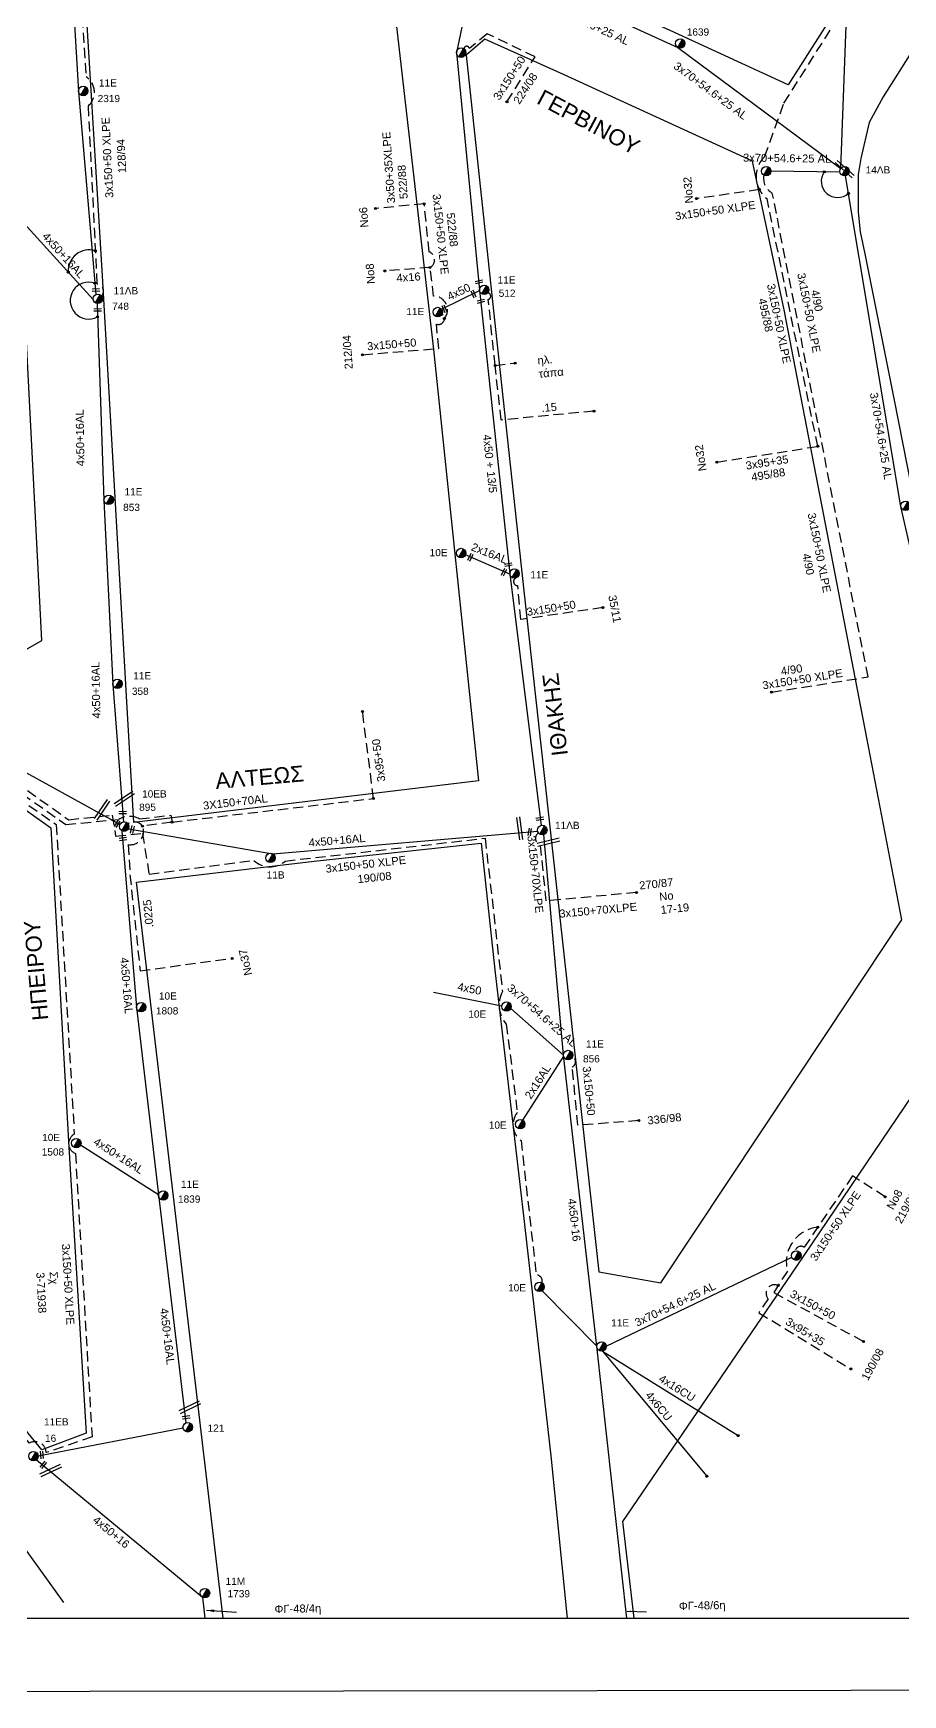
# Model space of a CAD drawing. Header units: millimetres. Extents: x -2590 to -1162, y 240 to 778.
# Drawn here: x -2279.7 to -2170.9, y 239.7 to 447.3 of the extents above; entities that cross this region are included whole.
import ezdxf
from ezdxf.enums import TextEntityAlignment as Align

# ---------------------------------------------------------------- set-up
doc = ezdxf.new("R2010")
doc.units = ezdxf.units.MM
doc.linetypes.add('DASHED', pattern=[19.05, 12.7, -6.35])
for name, color, linetype in [('2x16AL', 7, 'Continuous'), ('3x150+50', 7, 'Continuous'), ('3x150+50 XLPE', 7, 'SYN_LINE'), ('3X150+70AL', 7, 'Continuous'), ('3x150+70XLPE', 7, 'Continuous'), ('3x50+35XLPE', 7, 'Continuous'), ('3x95+35', 7, 'Continuous'), ('3x95+50', 7, 'Continuous'), ('4x16', 7, 'Continuous'), ('4x16CU', 7, 'Continuous'), ('4x50', 7, 'Continuous'), ('4x50 + 13_5', 7, 'SYN_LINE'), ('4x50+16', 7, 'Continuous'), ('4x50+16AL', 7, 'Continuous'), ('4x6CU', 7, 'Continuous'), ('TEXT ΚΑΛΩΔΙΩΝ', 7, 'Continuous'), ('Άγνωστα', 7, 'Continuous'), ('ΑΓΝΩΣΤΟ ΕΝΑΕΡΙΟ ΚΑΛΩΔΙΟ', 7, 'Continuous'), ('Γυμνά εναέρια ΧΤ και ΦΟΠ (3Φ)   4x50+16AL', 7, 'Continuous'), ('Επιγραφές - Σχήματα', 7, 'Continuous'), ('Μηχανική τομή', 7, 'Continuous'), ('ΠΙΝΑΚΙΔΑ', 7, 'Continuous'), ('Στύλος ΦΜ', 7, 'Continuous'), ('Στύλος ΦΜ @ 1', 7, 'Continuous'), ('Συνδέσεις', 7, 'Continuous'), ('Συνεστραμμένα ΧΤ   3x70+54.6+25 AL', 7, 'SYN_LINE'), ('Τομή', 7, 'Continuous'), ('ΥΠΟΒΑΘΡΟ ΔΕΗ', 7, 'Continuous'), ('Υπόγεια Καλώδια Δικτύου ΧΤ   .15', 7, 'DASHED'), ('Υπόγεια καλώδια Παροχών ΧΤ   .0225', 7, 'DASHED')]:
    doc.layers.add(name, color=color, linetype=linetype)
doc.styles.add('arial', font='ARIAL.TTF')
doc.styles.get("Standard").update_dxf_attribs({"font": 'ARIAL.TTF'})
doc.linetypes.add('SYN_LINE', pattern='A,0.5,-0.0001,["/\\/\\/\\/",Standard,S=0.1,R=0,X=0,Y=-0.05],-0.25', length=0.7501)
doc.dimstyles.new('ISO-25', dxfattribs={"dimtxt": 2.5, "dimasz": 2.5, "dimexe": 1.25, "dimexo": 0.625, "dimtad": 1, "dimtxsty": 'Standard', "dimcen": 2.5, "dimadec": 0, "dimazin": 0, "dimtfac": 1, "dimtmove": 0, "dimatfit": 3, "dimfxl": 1, "dimarcsym": 0})

# ---------------------------------------------------------------- blocks, each defined once
blk = doc.blocks.new('ΥΠΑΡΧΩΝ ΤΣΙΜΕΝΤΕΝΙΟΣ ΣΤΥΛΟΣ')
at = {"layer": 'Στύλος ΦΜ'}
blk.add_hatch(color=256, dxfattribs=at).paths.add_polyline_path([(-1.29, -2.28, 0.574793), (2.62, 0, 0.268822), (1.3, 2.27)])
blk.add_line((-1.29, -2.28), (1.3, 2.27), dxfattribs=at)
blk.add_circle((0, 0), 2.62, dxfattribs=at)
at = {"layer": 'Στύλος ΦΜ', "flags": 4}
for tag, p in [('ΑΡΙΘΜΟΣ', (-4.68, 8.05)), ('ΤΥΠΟΣ', (-4.91, 3.03))]:
    blk.add_attdef(tag, p, '', height=4, dxfattribs=at)
blk = doc.blocks.new('ΤΟΜΗ')
at = {"layer": 'Τομή', "ltscale": 40}
for p, q in [((-0.03, -1.92), (-11.4, -1.92)), ((-0.03, -3.42), (-11.4, -3.42))]:
    blk.add_line(p, q, dxfattribs=at)
blk = doc.blocks.new('_ΣΥΝΔΕΣΗ')
at = {"layer": 'Συνδέσεις', "linetype": 'SYN_LINE', "ltscale": 40}
blk.add_hatch(color=256, dxfattribs=at).paths.add_polyline_path([(0.5, -0.01, 1), (-0.5, -0.01, 1)])
at = {"layer": 'Συνδέσεις'}
blk.add_circle((0, -0.01), 0.5, dxfattribs=at)
blk = doc.blocks.new('ΜΗΧΑΝΙΚΗ ΤΟΜΗ')
at = {"layer": 'Μηχανική τομή', "ltscale": 40}
for p, q in [((0, 0.76), (-3.79, 0.76)), ((0, -0.34), (-3.79, -0.34))]:
    blk.add_line(p, q, dxfattribs=at)

msp = doc.modelspace()

# ---------------------------------------------------------------- linework, layer by layer
at = {"layer": '2x16AL', "color": 1, "linetype": 'Continuous', "lineweight": -3, "ltscale": 0.1}
msp.add_lwpolyline([(-2220.08, 379.73), (-2225.64, 382.18)], dxfattribs=at)
at = {"layer": '2x16AL', "color": 27, "linetype": 'SYN_LINE', "lineweight": -3, "ltscale": 10}
msp.add_lwpolyline([(-2213.36, 319.51), (-2218.49, 311.52)], dxfattribs=at)
at = {"layer": '3x150+50', "color": 1, "linetype": 'DASHED', "lineweight": -3, "ltscale": 0.1}
for points in [[(-2220.44, 438.79), (-2216.93, 444.39), (-2222.92, 447.29), (-2225.13, 445.42, 0.921839), (-2225.82, 445.38, -1.078283)], [(-2238.49, 407.17), (-2228.95, 407.96), (-2229.27, 411, 0.864027), (-2228.55, 412.27, -2.056428)], [(-2208.44, 375.57), (-2218.71, 374.08), (-2219.07, 378.33, -0.804206), (-2219.37, 379.25, -7.017297)]]:
    msp.add_lwpolyline(points, format="xyb", dxfattribs=at)
at = {"layer": '3x150+50', "color": 27, "linetype": 'DASHED', "lineweight": -3, "ltscale": 0.1}
msp.add_lwpolyline([(-2203.96, 311.46), (-2211.57, 310.88), (-2212.27, 318.15, 0.579384), (-2212.23, 319.47, -12.038303)], format="xyb", dxfattribs=at)
at = {"layer": '3x150+50', "color": 151, "linetype": 'DASHED', "lineweight": -3, "ltscale": 0.1}
msp.add_lwpolyline([(-2181.58, 298.14, 0.458332), (-2185.37, 292.67), (-2187.08, 289.98), (-2175.85, 283.86)], format="xyb", dxfattribs=at)
at = {"layer": '3x150+50 XLPE', "color": 30, "linetype": 'DASHED', "lineweight": -3, "ltscale": 0.1}
msp.add_lwpolyline([(-2253.2, 470.68), (-2255.08, 468.72), (-2257.77, 469.87), (-2261.22, 463.72), (-2265.41, 465.42), (-2274.21, 458.82), (-2273.06, 441.91, -0.491198), (-2272.81, 438.24), (-2271.7, 415.98, -0.671629), (-2271.14, 414.52, 6.046452)], format="xyb", dxfattribs=at)
at = {"layer": '3x150+50 XLPE', "color": 173, "linetype": 'DASHED', "lineweight": -3, "ltscale": 0.1}
msp.add_lwpolyline([(-2181.58, 395.73), (-2187.92, 426.67, -0.459453), (-2188.23, 431.92), (-2185.81, 438.62), (-2179.6, 448.4, -0.676385), (-2179.16, 449.59)], format="xyb", dxfattribs=at)
at = {"layer": '3x150+50 XLPE', "color": 206, "linetype": 'DASHED', "lineweight": -3, "ltscale": 0.1}
msp.add_lwpolyline([(-2188.88, 427.81), (-2196.75, 426.68)], dxfattribs=at)
at = {"layer": '3x150+50 XLPE', "color": 85, "linetype": 'DASHED', "lineweight": -3, "ltscale": 0.1}
msp.add_lwpolyline([(-2187.36, 365.01), (-2175.29, 366.91), (-2187.26, 427.38, -0.332032), (-2188.32, 429.6, 9.51364)], format="xyb", dxfattribs=at)
at = {"layer": '3x150+50 XLPE', "color": 1, "linetype": 'DASHED', "lineweight": -3, "ltscale": 0.1}
for points in [[(-2230.07, 418.07, 0.639289), (-2230.17, 420.04), (-2230.79, 426.02)], [(-2228.27, 411.69, 0.642388), (-2229.61, 414.49), (-2230.07, 418.07)]]:
    msp.add_lwpolyline(points, format="xyb", dxfattribs=at)
at = {"layer": '3x150+50 XLPE', "color": 151, "linetype": 'DASHED', "lineweight": -3, "ltscale": 0.1}
for points in [[(-2327.4, 377.49), (-2324.95, 382.56), (-2319.85, 380.1), (-2296.12, 367.26), (-2295.96, 363.68), (-2275.25, 349.07), (-2269.79, 349.62), (-2269.37, 346.99), (-2266.01, 347.36), (-2265.19, 342.26), (-2252.08, 343.98, 0.388201), (-2248.18, 343.9), (-2223.17, 346.75), (-2221, 327.62, 0.311598), (-2220.52, 323.51), (-2219.15, 312.49, 0.42194), (-2218.68, 308.98), (-2216.78, 292.15, -0.556819), (-2216.08, 291.19, 1.175374)], [(-2173.15, 301.95), (-2177.25, 304.55), (-2183.27, 295.63, 0.542133), (-2184.41, 295.16, -10.51393)]]:
    msp.add_lwpolyline(points, format="xyb", dxfattribs=at)
at = {"layer": '3x150+50 XLPE', "color": 6, "linetype": 'DASHED', "lineweight": -3, "ltscale": 0.1}
msp.add_lwpolyline([(-2326.86, 377.21), (-2324.7, 381.66), (-2320.17, 379.48), (-2296.8, 366.83), (-2296.65, 363.31), (-2275.6, 348.46), (-2268.99, 349.1, -0.278315), (-2266.41, 349.16), (-2262.47, 349.63), (-2262.32, 348.77)], format="xyb", dxfattribs=at)
at = {"layer": '3x150+50 XLPE', "color": 2, "linetype": 'DASHED', "lineweight": -3, "ltscale": 0.1}
msp.add_lwpolyline([(-2326.31, 376.93), (-2324.46, 380.77), (-2320.49, 378.85), (-2297.48, 366.41), (-2297.33, 362.93), (-2276.8, 348.45), (-2274.54, 309.77, 0.637715), (-2274.4, 307.36), (-2272.32, 271.93), (-2278.07, 269.98, 0.591777), (-2280.16, 271.14), (-2287.49, 280.19), (-2302.85, 295.18, 0.788003), (-2303.32, 296)], format="xyb", dxfattribs=at)
at = {"layer": '3X150+70AL', "color": 6, "linetype": 'DASHED', "lineweight": -3, "ltscale": 0.1}
msp.add_lwpolyline([(-2262.32, 348.77), (-2237.12, 351.72)], dxfattribs=at)
msp.add_lwpolyline([(-2262.32, 348.77), (-2266.02, 348.26, 0.388359), (-2267.85, 348.59, -11.964165)], format="xyb", dxfattribs=at)
at = {"layer": '3x150+70XLPE', "color": 27, "linetype": 'DASHED', "lineweight": -3, "ltscale": 0.1}
msp.add_lwpolyline([(-2204.24, 339.97), (-2215.52, 338.91), (-2216.27, 345.95, -0.660901), (-2216.5, 347.43, 1.55678)], format="xyb", dxfattribs=at)
at = {"layer": '3x50+35XLPE', "color": 1, "linetype": 'DASHED', "lineweight": -3, "ltscale": 0.1}
msp.add_lwpolyline([(-2230.79, 426.02), (-2236.89, 425.45)], dxfattribs=at)
at = {"layer": '3x95+35', "color": 173, "linetype": 'DASHED', "lineweight": -3, "ltscale": 0.1}
msp.add_lwpolyline([(-2194.2, 393.74), (-2181.58, 395.73)], dxfattribs=at)
at = {"layer": '3x95+35', "color": 151, "linetype": 'DASHED', "lineweight": -3, "ltscale": 0.1}
msp.add_lwpolyline([(-2186.52, 290.85, 0.816983), (-2187.79, 289.2), (-2188.95, 287.46), (-2177.45, 280.43)], format="xyb", dxfattribs=at)
at = {"layer": '3x95+50', "color": 6, "linetype": 'DASHED', "lineweight": -3, "ltscale": 0.1}
msp.add_lwpolyline([(-2237.12, 351.72), (-2238.5, 362.57)], dxfattribs=at)
at = {"layer": '4x16', "color": 1, "linetype": 'DASHED', "lineweight": -3, "ltscale": 0.1}
msp.add_lwpolyline([(-2230.07, 418.07), (-2235.71, 417.64)], dxfattribs=at)
at = {"layer": '4x16CU', "color": 27, "linetype": 'SYN_LINE', "lineweight": -3, "ltscale": 10}
msp.add_lwpolyline([(-2208.48, 282.67), (-2191.52, 272.1)], dxfattribs=at)
at = {"layer": '4x50', "color": 1, "linetype": 'Continuous', "lineweight": -3, "ltscale": 0.1}
msp.add_lwpolyline([(-2228.62, 412.87), (-2223.86, 415.18)], dxfattribs=at)
at = {"layer": '4x50', "color": 27, "linetype": 'SYN_LINE', "lineweight": -3, "ltscale": 10}
msp.add_lwpolyline([(-2221.08, 325.78), (-2229.61, 327.47)], dxfattribs=at)
at = {"layer": '4x50 + 13_5', "color": 1, "linetype": 'Continuous', "lineweight": -3, "ltscale": 0.1}
msp.add_lwpolyline([(-2224.32, 456.47), (-2226.77, 444.93), (-2223.87, 415.25), (-2220.08, 379.78), (-2216.15, 348.35)], dxfattribs=at)
at = {"layer": '4x50+16', "color": 27, "linetype": 'Continuous', "lineweight": -3, "ltscale": 0.1}
msp.add_lwpolyline([(-2205.44, 249.27), (-2209.2, 283.27), (-2213.38, 319.66), (-2215.85, 347.22)], dxfattribs=at)
at = {"layer": '4x50+16', "color": 151, "linetype": 'Continuous', "lineweight": -3, "ltscale": 0.1}
msp.add_lwpolyline([(-2279.28, 269.08), (-2258.49, 251.9), (-2258.22, 249.27)], dxfattribs=at)
at = {"layer": '4x50+16AL', "color": 27, "linetype": 'Continuous', "lineweight": -3, "ltscale": 0.1}
for points in [[(-2275.13, 458.98), (-2274.02, 440.08), (-2271.84, 414.7)], [(-2271.7, 413.58), (-2270.83, 389), (-2269.73, 365.96), (-2268.4, 348.78)]]:
    msp.add_lwpolyline(points, dxfattribs=at)
at = {"layer": '4x50+16AL', "color": 30, "linetype": 'Continuous', "lineweight": -3, "ltscale": 0.1}
msp.add_lwpolyline([(-2339.3, 444.43), (-2305.43, 436.74), (-2280.44, 423.16), (-2272.19, 414.07)], dxfattribs=at)
at = {"layer": '4x50+16AL', "color": 6, "linetype": 'Continuous', "lineweight": -3, "ltscale": 0.1}
msp.add_lwpolyline([(-2267.77, 347.93), (-2249.72, 344.8), (-2216.59, 347.64)], dxfattribs=at)
at = {"layer": '4x50+16AL', "color": 133, "linetype": 'Continuous', "lineweight": -3, "ltscale": 0.1}
msp.add_lwpolyline([(-2279.06, 269.58), (-2260.94, 273.06)], dxfattribs=at)
at = {"layer": '4x6CU', "color": 27, "linetype": 'SYN_LINE', "lineweight": -3, "ltscale": 10}
msp.add_lwpolyline([(-2208.48, 282.67), (-2195.45, 267.02)], dxfattribs=at)
at = {"layer": 'ΑΓΝΩΣΤΟ ΕΝΑΕΡΙΟ ΚΑΛΩΔΙΟ', "color": 62, "linetype": 'Continuous', "lineweight": -3, "ltscale": 0.1}
msp.add_lwpolyline([(-2407.83, 406.22), (-2377.34, 400.35), (-2345.31, 388.97), (-2316.7, 375.28), (-2298.76, 364.96), (-2268.81, 348.47)], dxfattribs=at)
at = {"layer": 'Γυμνά εναέρια ΧΤ και ΦΟΠ (3Φ)   4x50+16AL', "color": 6, "linetype": 'Continuous', "lineweight": -3, "ltscale": 0.1}
for points in [[(-2268.58, 347.69), (-2266.77, 325.59), (-2264.01, 302.18), (-2260.6, 273.68)], [(-2264.01, 302.18), (-2273.76, 308.41)]]:
    msp.add_lwpolyline(points, dxfattribs=at)
at = {"layer": 'ΠΙΝΑΚΙΔΑ', "linetype": 'Continuous', "lineweight": -3, "ltscale": 0.1}
msp.add_lwpolyline([(-1161.6, 241.57), (-2590.11, 239.72), (-2590.12, 761.97), (-1161.61, 763.82)], close=True, dxfattribs=at)
at = {"layer": 'ΠΙΝΑΚΙΔΑ', "linetype": 'Continuous', "lineweight": -3}
msp.add_lwpolyline([(-2586.4, 249.27), (-1235.78, 249.27), (-1235.78, 758.19), (-2586.4, 758.19)], close=True, dxfattribs=at)
at = {"layer": 'Συνεστραμμένα ΧΤ   3x70+54.6+25 AL', "color": 173, "linetype": 'SYN_LINE', "lineweight": -3, "ltscale": 10}
msp.add_lwpolyline([(-2218.73, 454.57), (-2199.07, 445.56), (-2178.7, 430.46), (-2178, 449.41), (-2164.58, 470.22), (-2152.4, 489.48), (-2140.45, 508.69)], dxfattribs=at)
at = {"layer": 'Συνεστραμμένα ΧΤ   3x70+54.6+25 AL', "color": 85, "linetype": 'SYN_LINE', "lineweight": -3, "ltscale": 10}
for points in [[(-2178.81, 430), (-2187.44, 430.12)], [(-2164.7, 359.83), (-2171.18, 388.22), (-2178.1, 429.53)]]:
    msp.add_lwpolyline(points, dxfattribs=at)
at = {"layer": 'Συνεστραμμένα ΧΤ   3x70+54.6+25 AL', "color": 27, "linetype": 'SYN_LINE', "lineweight": -3, "ltscale": 10}
msp.add_lwpolyline([(-2213.38, 319.66), (-2219.96, 325.46)], dxfattribs=at)
msp.add_lwpolyline([(-2213.38, 319.66), (-2219.96, 325.46)], dxfattribs=at)
at = {"layer": 'Συνεστραμμένα ΧΤ   3x70+54.6+25 AL', "color": 151, "linetype": 'SYN_LINE', "lineweight": -3, "ltscale": 10}
for points in [[(-2208.02, 283.29), (-2184.82, 294.4)], [(-2216.04, 290.2), (-2209.2, 283.27)]]:
    msp.add_lwpolyline(points, dxfattribs=at)
at = {"layer": 'ΥΠΟΒΑΘΡΟ ΔΕΗ', "lineweight": -3}
for points in [[(-2222.99, 458.02), (-2209.7, 480.03), (-2191.87, 508.2), (-2177.57, 531.54), (-2165.16, 550.69), (-2134.4, 576.36), (-2116.68, 591.08), (-2099.75, 605.15), (-2077.57, 586.93), (-2102.91, 557.68), (-2117.97, 541.53), (-2142.64, 514.82), (-2141.87, 508.44), (-2152.38, 492.25), (-2162.36, 476.74), (-2178.63, 451.37), (-2185.26, 440.88), (-2200.03, 447.68), (-2222.99, 458.02)], [(-2036.38, 546.14), (-2040.43, 554.72), (-2070.57, 579.88), (-2091.75, 556.66), (-2130.74, 513.03), (-2130.74, 507.42), (-2146.8, 481.47), (-2173.42, 439.41), (-2175.17, 436.21), (-2176.21, 431.7), (-2176.51, 429.68), (-2176.51, 426.75), (-2176.51, 424.97), (-2176.28, 422.53), (-2175.68, 419.77), (-2172.03, 401.48), (-2163.94, 360.46)], [(-2223.98, 353.94), (-2267.11, 348.72), (-2267.95, 363.79), (-2271.01, 417.03), (-2273.57, 458.65), (-2265.75, 464.47), (-2234.57, 451.12), (-2229.64, 407.82), (-2223.98, 353.94)], [(-2208.97, 292.56), (-2201.19, 291.2), (-2180.42, 322.46), (-2171.06, 336.57), (-2175.46, 359.29), (-2185.8, 412.79), (-2189.72, 431.37), (-2213.37, 442.19), (-2223.21, 446.6), (-2225.56, 444.62)], [(-2225.56, 444.62), (-2221.87, 410.31), (-2218.35, 377.66), (-2208.97, 292.56)], [(-2281.51, 422.27), (-2331.79, 439.09), (-2344.07, 398.48), (-2328.81, 390.57), (-2319.91, 386.28), (-2302.93, 376.38), (-2286.26, 367.13), (-2278.58, 371.48), (-2280.6, 410.42), (-2281.51, 422.27)], [(-2302.61, 365.92), (-2277.48, 348.05), (-2275.21, 308.13), (-2273.05, 272.4), (-2278.6, 270.32), (-2284.74, 277.73)], [(-2255.91, 249.27), (-2260.73, 289.94), (-2266.78, 341.26), (-2244.53, 343.88), (-2223.67, 346.13), (-2221.93, 329.95), (-2218.4, 299.93), (-2214.97, 269.57), (-2212.9, 249.27)], [(-2204.53, 249.27), (-2205.96, 261.38), (-2184.22, 293.21), (-2162.91, 324.74), (-2139.43, 309.4), (-2121.43, 297.52), (-2127.6, 285.55), (-2145.01, 251.9)], [(-2336.35, 250.92), (-2337.33, 252.15), (-2306.85, 287.14), (-2292.94, 272.67), (-2281.65, 259.23), (-2275.91, 251.23)]]:
    msp.add_lwpolyline(points, dxfattribs=at)
at = {"layer": 'ΥΠΟΒΑΘΡΟ ΔΕΗ', "lineweight": -3, "ltscale": 0.1}
for centre, radius, start, end in [((-2179.1, 428.85), 2.04, 144.4752, 312.1255), ((-2272.66, 417.64), 2.64, 73.5891, 183.4132), ((-2272.74, 413.93), 2.31, 70.3148, 298.3969)]:
    msp.add_arc(centre, radius, start, end, dxfattribs=at)
at = {"layer": 'Υπόγεια Καλώδια Δικτύου ΧΤ   .15', "color": 1, "linetype": 'DASHED', "lineweight": -3, "ltscale": 0.1}
msp.add_lwpolyline([(-2209.57, 400.13), (-2221.16, 399.01), (-2221.93, 405.84), (-2222.78, 414.1, 0.880568), (-2222.84, 414.88, 34.376286)], format="xyb", dxfattribs=at)
msp.add_lwpolyline([(-2221.93, 405.84), (-2219.41, 406.13)], dxfattribs=at)
at = {"layer": 'Υπόγεια καλώδια Παροχών ΧΤ   .0225', "color": 6, "linetype": 'DASHED', "lineweight": -3, "ltscale": 0.1}
msp.add_lwpolyline([(-2266.02, 348.26, -0.594197), (-2267.79, 345.96), (-2267.58, 342.19), (-2266.31, 330.2), (-2254.8, 331.73)], format="xyb", dxfattribs=at)

# ---------------------------------------------------------------- block references
at = {"layer": 'Μηχανική τομή', "lineweight": -3}
for p, xscale, yscale, zscale, rotation in [((-2272.32, 415.31), 0.2499999999999677, 0.2499999999999677, 0.2499999999999677, 182.6197810988411), ((-2224.79, 415.25), 0.2499999999999677, 0.2499999999999677, 0.2499999999999677, 112.5875733167634), ((-2224.41, 416.24), 0.2499999999999677, 0.2499999999999677, 0.2499999999999677, 193.6675119313722), ((-2228.4, 413.38), 0.2499999999999677, 0.2499999999999677, 0.2499999999999677, 112.5875733167634), ((-2224.16, 413.81), 0.2499999999999677, 0.2499999999999677, 0.2499999999999677, 193.6675119313722), ((-2272.09, 412.83), 0.2499999999999676, 0.2499999999999676, 0.2499999999999676, 181.4453023156529), ((-2224.8, 382.23), 0.2499999999999677, 0.2499999999999677, 0.2499999999999677, 63.98315089312509), ((-2220.58, 380.37), 0.2499999999999677, 0.2499999999999677, 0.2499999999999677, 63.98315089312509), ((-2219.8, 380.94), 0.2499999999999677, 0.2499999999999677, 0.2499999999999677, 9.044254708138897), ((-2269.46, 348.19), 0.2499999999999676, 0.2499999999999676, 0.2499999999999676, 237.9097543728957), ((-2268.96, 350.02), 0.2499999999999676, 0.2499999999999676, 0.2499999999999676, 181.4453023156529), ((-2215.85, 349.19), 0.2499999999999678, 0.2499999999999678, 0.2499999999999678, 9.044254708138896), ((-2268.93, 346.66), 0.2499999999999677, 0.2499999999999677, 0.2499999999999677, 187.9297337817552), ((-2267.42, 347.38), 0.2499999999999677, 0.2499999999999677, 0.2499999999999677, 257.3615102463525), ((-2217.48, 347.98), 0.2499999999999677, 0.2499999999999677, 0.2499999999999677, 80.3176046981362), ((-2261.02, 274.4), 0.2499999999999677, 0.2499999999999677, 0.2499999999999677, 187.9297337817552), ((-2278.61, 270.16), 0.2499999999999677, 0.2499999999999677, 0.2499999999999677, 94.93477285481352), ((-2278.08, 268.78), 0.2499999999999677, 0.2499999999999677, 0.2499999999999677, 50.04853669072928)]:
    msp.add_blockref('ΜΗΧΑΝΙΚΗ ΤΟΜΗ', p, dxfattribs=dict(at, xscale=xscale, yscale=yscale, zscale=zscale, rotation=rotation))
at = {"layer": 'Στύλος ΦΜ @ 1', "lineweight": -3, "ltscale": 40}
ref = msp.add_blockref('ΥΠΑΡΧΩΝ ΤΣΙΜΕΝΤΕΝΙΟΣ ΣΤΥΛΟΣ', (-2198.78, 446.07), dxfattribs=dict(at, xscale=0.2249999999999943, yscale=0.2249999999999943, zscale=0.2249999999999943))
ref.add_attrib('ΤΥΠΟΣ', '10M', dxfattribs={"layer": 'Στύλος ΦΜ', "height": 0.9, "flags": 4}).set_placement((-2197.82, 448.07), align=Align.BOTTOM_LEFT)
ref.add_attrib('ΑΡΙΘΜΟΣ', '1639', (-2197.96, 447.05), dxfattribs={"layer": 'Στύλος ΦΜ', "height": 0.9, "flags": 4})
at = {"layer": 'Στύλος ΦΜ @ 1', "lineweight": -3, "ltscale": 40, "xscale": 0.2249999999999943, "yscale": 0.2249999999999943, "zscale": 0.2249999999999943}
for p in [(-2226.18, 444.92), (-2188.03, 430.11), (-2184.26, 294.59)]:
    msp.add_blockref('ΥΠΑΡΧΩΝ ΤΣΙΜΕΝΤΕΝΙΟΣ ΣΤΥΛΟΣ', p, dxfattribs=at)
at = {"layer": 'Στύλος ΦΜ @ 1', "lineweight": -3, "ltscale": 40}
ref = msp.add_blockref('ΥΠΑΡΧΩΝ ΤΣΙΜΕΝΤΕΝΙΟΣ ΣΤΥΛΟΣ', (-2273.43, 440.13), dxfattribs=dict(at, xscale=0.2249999999999943, yscale=0.2249999999999943, zscale=0.2249999999999943))
ref.add_attrib('ΤΥΠΟΣ', '11E', dxfattribs={"layer": 'Στύλος ΦΜ', "height": 0.9, "flags": 4}).set_placement((-2271.46, 440.42), align=Align.BOTTOM_LEFT)
ref.add_attrib('ΑΡΙΘΜΟΣ', '2319', (-2271.62, 438.74), dxfattribs={"layer": 'Στύλος ΦΜ', "height": 0.9, "flags": 4})
ref = msp.add_blockref('ΥΠΑΡΧΩΝ ΤΣΙΜΕΝΤΕΝΙΟΣ ΣΤΥΛΟΣ', (-2178.23, 430.11), dxfattribs=dict(at, xscale=0.2249999999999943, yscale=0.2249999999999943, zscale=0.2249999999999943))
ref.add_attrib('ΤΥΠΟΣ', '14ΛB', dxfattribs={"layer": 'Στύλος ΦΜ', "height": 0.9, "flags": 4}).set_placement((-2175.59, 429.55), align=Align.BOTTOM_LEFT)
ref = msp.add_blockref('ΥΠΑΡΧΩΝ ΤΣΙΜΕΝΤΕΝΙΟΣ ΣΤΥΛΟΣ', (-2271.61, 414.16), dxfattribs=dict(at, xscale=0.2249999999999943, yscale=0.2249999999999943, zscale=0.2249999999999943))
ref.add_attrib('ΤΥΠΟΣ', '11ΛB', dxfattribs={"layer": 'Στύλος ΦΜ', "height": 0.9, "flags": 4}).set_placement((-2269.63, 414.45), align=Align.BOTTOM_LEFT)
ref.add_attrib('ΑΡΙΘΜΟΣ', '748', (-2269.8, 412.78), dxfattribs={"layer": 'Στύλος ΦΜ', "height": 0.9, "flags": 4})
ref = msp.add_blockref('ΥΠΑΡΧΩΝ ΤΣΙΜΕΝΤΕΝΙΟΣ ΣΤΥΛΟΣ', (-2223.28, 415.28), dxfattribs=dict(at, xscale=0.2249999999999943, yscale=0.2249999999999943, zscale=0.2249999999999943))
ref.add_attrib('ΤΥΠΟΣ', '11E', dxfattribs={"layer": 'Στύλος ΦΜ', "height": 0.9, "flags": 4}).set_placement((-2221.6, 415.8), align=Align.BOTTOM_LEFT)
ref.add_attrib('ΑΡΙΘΜΟΣ', '512', (-2221.47, 414.41), dxfattribs={"layer": 'Στύλος ΦΜ', "height": 0.9, "flags": 4})
ref = msp.add_blockref('ΥΠΑΡΧΩΝ ΤΣΙΜΕΝΤΕΝΙΟΣ ΣΤΥΛΟΣ', (-2229.09, 412.51), dxfattribs=dict(at, xscale=0.2249999999999943, yscale=0.2249999999999943, zscale=0.2249999999999943))
ref.add_attrib('ΤΥΠΟΣ', '11E', dxfattribs={"layer": 'Στύλος ΦΜ', "height": 0.9, "flags": 4}).set_placement((-2233.02, 411.85), align=Align.BOTTOM_LEFT)
ref = msp.add_blockref('ΥΠΑΡΧΩΝ ΤΣΙΜΕΝΤΕΝΙΟΣ ΣΤΥΛΟΣ', (-2270.24, 389.04), dxfattribs=dict(at, xscale=0.2249999999999943, yscale=0.2249999999999943, zscale=0.2249999999999943))
ref.add_attrib('ΤΥΠΟΣ', '11E', dxfattribs={"layer": 'Στύλος ΦΜ', "height": 0.9, "flags": 4}).set_placement((-2268.26, 389.33), align=Align.BOTTOM_LEFT)
ref.add_attrib('ΑΡΙΘΜΟΣ', '853', (-2268.43, 387.65), dxfattribs={"layer": 'Στύλος ΦΜ', "height": 0.9, "flags": 4})
ref = msp.add_blockref('ΥΠΑΡΧΩΝ ΤΣΙΜΕΝΤΕΝΙΟΣ ΣΤΥΛΟΣ', (-2170.6, 388.3), dxfattribs=dict(at, xscale=0.2249999999999943, yscale=0.2249999999999943, zscale=0.2249999999999943))
ref.add_attrib('ΤΥΠΟΣ', '14ΛB', dxfattribs={"layer": 'Στύλος ΦΜ', "height": 0.9, "flags": 4}).set_placement((-2168.77, 387.74), align=Align.BOTTOM_LEFT)
ref.add_attrib('ΑΡΙΘΜΟΣ', '5Μ.Τ.', (-2168.3, 386.48), dxfattribs={"layer": 'Στύλος ΦΜ', "height": 0.9, "flags": 4})
ref = msp.add_blockref('ΥΠΑΡΧΩΝ ΤΣΙΜΕΝΤΕΝΙΟΣ ΣΤΥΛΟΣ', (-2226.18, 382.39), dxfattribs=dict(at, xscale=0.2249999999999943, yscale=0.2249999999999943, zscale=0.2249999999999943))
ref.add_attrib('ΤΥΠΟΣ', '10E', dxfattribs={"layer": 'Στύλος ΦΜ', "height": 0.9, "flags": 4}).set_placement((-2230.11, 381.73), align=Align.BOTTOM_LEFT)
ref = msp.add_blockref('ΥΠΑΡΧΩΝ ΤΣΙΜΕΝΤΕΝΙΟΣ ΣΤΥΛΟΣ', (-2219.5, 379.83), dxfattribs=dict(at, xscale=0.2249999999999943, yscale=0.2249999999999943, zscale=0.2249999999999943))
ref.add_attrib('ΤΥΠΟΣ', '11E', dxfattribs={"layer": 'Στύλος ΦΜ', "height": 0.9, "flags": 4}).set_placement((-2217.52, 378.96), align=Align.BOTTOM_LEFT)
ref = msp.add_blockref('ΥΠΑΡΧΩΝ ΤΣΙΜΕΝΤΕΝΙΟΣ ΣΤΥΛΟΣ', (-2269.15, 366.05), dxfattribs=dict(at, xscale=0.2249999999999943, yscale=0.2249999999999943, zscale=0.2249999999999943))
ref.add_attrib('ΤΥΠΟΣ', '11E', dxfattribs={"layer": 'Στύλος ΦΜ', "height": 0.9, "flags": 4}).set_placement((-2267.17, 366.34), align=Align.BOTTOM_LEFT)
ref.add_attrib('ΑΡΙΘΜΟΣ', '358', (-2267.34, 364.67), dxfattribs={"layer": 'Στύλος ΦΜ', "height": 0.9, "flags": 4})
ref = msp.add_blockref('ΥΠΑΡΧΩΝ ΤΣΙΜΕΝΤΕΝΙΟΣ ΣΤΥΛΟΣ', (-2268.29, 348.2), dxfattribs=dict(at, xscale=0.2249999999999943, yscale=0.2249999999999943, zscale=0.2249999999999943))
ref.add_attrib('ΤΥΠΟΣ', '10EB', dxfattribs={"layer": 'Στύλος ΦΜ', "height": 0.9, "flags": 4}).set_placement((-2266.06, 351.57), align=Align.BOTTOM_LEFT)
ref.add_attrib('ΑΡΙΘΜΟΣ', '895', (-2266.43, 350.18), dxfattribs={"layer": 'Στύλος ΦΜ', "height": 0.9, "flags": 4})
ref = msp.add_blockref('ΥΠΑΡΧΩΝ ΤΣΙΜΕΝΤΕΝΙΟΣ ΣΤΥΛΟΣ', (-2216.02, 347.78), dxfattribs=dict(at, xscale=0.2249999999999943, yscale=0.2249999999999943, zscale=0.2249999999999943))
ref.add_attrib('ΤΥΠΟΣ', '11ΛB', dxfattribs={"layer": 'Στύλος ΦΜ', "height": 0.9, "flags": 4}).set_placement((-2214.43, 347.64), align=Align.BOTTOM_LEFT)
ref = msp.add_blockref('ΥΠΑΡΧΩΝ ΤΣΙΜΕΝΤΕΝΙΟΣ ΣΤΥΛΟΣ', (-2250.02, 344.29), dxfattribs=dict(at, xscale=0.2249999999999943, yscale=0.2249999999999943, zscale=0.2249999999999943))
ref.add_attrib('ΤΥΠΟΣ', '11B', dxfattribs={"layer": 'Στύλος ΦΜ', "height": 0.9, "flags": 4}).set_placement((-2250.48, 341.44), align=Align.BOTTOM_LEFT)
ref = msp.add_blockref('ΥΠΑΡΧΩΝ ΤΣΙΜΕΝΤΕΝΙΟΣ ΣΤΥΛΟΣ', (-2266.19, 325.64), dxfattribs=dict(at, xscale=0.2249999999999943, yscale=0.2249999999999943, zscale=0.2249999999999943))
ref.add_attrib('ΤΥΠΟΣ', '10E', dxfattribs={"layer": 'Στύλος ΦΜ', "height": 0.9, "flags": 4}).set_placement((-2263.96, 326.32), align=Align.BOTTOM_LEFT)
ref.add_attrib('ΑΡΙΘΜΟΣ', '1808', (-2264.33, 324.73), dxfattribs={"layer": 'Στύλος ΦΜ', "height": 0.9, "flags": 4})
ref = msp.add_blockref('ΥΠΑΡΧΩΝ ΤΣΙΜΕΝΤΕΝΙΟΣ ΣΤΥΛΟΣ', (-2220.49, 325.72), dxfattribs=dict(at, xscale=0.2249999999999943, yscale=0.2249999999999943, zscale=0.2249999999999943))
ref.add_attrib('ΤΥΠΟΣ', '10E', dxfattribs={"layer": 'Στύλος ΦΜ', "height": 0.9, "flags": 4}).set_placement((-2225.27, 324.06), align=Align.BOTTOM_LEFT)
ref = msp.add_blockref('ΥΠΑΡΧΩΝ ΤΣΙΜΕΝΤΕΝΙΟΣ ΣΤΥΛΟΣ', (-2212.79, 319.66), dxfattribs=dict(at, xscale=0.2249999999999943, yscale=0.2249999999999943, zscale=0.2249999999999943))
ref.add_attrib('ΤΥΠΟΣ', '11E', dxfattribs={"layer": 'Στύλος ΦΜ', "height": 0.9, "flags": 4}).set_placement((-2210.56, 320.33), align=Align.BOTTOM_LEFT)
ref.add_attrib('ΑΡΙΘΜΟΣ', '856', (-2210.93, 318.74), dxfattribs={"layer": 'Στύλος ΦΜ', "height": 0.9, "flags": 4})
ref = msp.add_blockref('ΥΠΑΡΧΩΝ ΤΣΙΜΕΝΤΕΝΙΟΣ ΣΤΥΛΟΣ', (-2218.78, 311.01), dxfattribs=dict(at, xscale=0.2249999999999943, yscale=0.2249999999999943, zscale=0.2249999999999943))
ref.add_attrib('ΤΥΠΟΣ', '10E', dxfattribs={"layer": 'Στύλος ΦΜ', "height": 0.9, "flags": 4}).set_placement((-2222.71, 310.19), align=Align.BOTTOM_LEFT)
ref = msp.add_blockref('ΥΠΑΡΧΩΝ ΤΣΙΜΕΝΤΕΝΙΟΣ ΣΤΥΛΟΣ', (-2274.29, 308.66), dxfattribs=dict(at, xscale=0.2249999999999943, yscale=0.2249999999999943, zscale=0.2249999999999943))
ref.add_attrib('ΤΥΠΟΣ', '10E', dxfattribs={"layer": 'Στύλος ΦΜ', "height": 0.9, "flags": 4}).set_placement((-2278.56, 308.64), align=Align.BOTTOM_LEFT)
ref.add_attrib('ΑΡΙΘΜΟΣ', '1508', (-2278.61, 307.1), dxfattribs={"layer": 'Στύλος ΦΜ', "height": 0.9, "flags": 4})
ref = msp.add_blockref('ΥΠΑΡΧΩΝ ΤΣΙΜΕΝΤΕΝΙΟΣ ΣΤΥΛΟΣ', (-2263.42, 302.12), dxfattribs=dict(at, xscale=0.2249999999999943, yscale=0.2249999999999943, zscale=0.2249999999999943))
ref.add_attrib('ΤΥΠΟΣ', '11E', dxfattribs={"layer": 'Στύλος ΦΜ', "height": 0.9, "flags": 4}).set_placement((-2261.2, 302.79), align=Align.BOTTOM_LEFT)
ref.add_attrib('ΑΡΙΘΜΟΣ', '1839', (-2261.57, 301.21), dxfattribs={"layer": 'Στύλος ΦΜ', "height": 0.9, "flags": 4})
ref = msp.add_blockref('ΥΠΑΡΧΩΝ ΤΣΙΜΕΝΤΕΝΙΟΣ ΣΤΥΛΟΣ', (-2216.37, 290.68), dxfattribs=dict(at, xscale=0.2249999999999943, yscale=0.2249999999999943, zscale=0.2249999999999943))
ref.add_attrib('ΤΥΠΟΣ', '10E', dxfattribs={"layer": 'Στύλος ΦΜ', "height": 0.9, "flags": 4}).set_placement((-2220.3, 289.86), align=Align.BOTTOM_LEFT)
ref = msp.add_blockref('ΥΠΑΡΧΩΝ ΤΣΙΜΕΝΤΕΝΙΟΣ ΣΤΥΛΟΣ', (-2208.61, 283.25), dxfattribs=dict(at, xscale=0.2249999999999943, yscale=0.2249999999999943, zscale=0.2249999999999943))
ref.add_attrib('ΤΥΠΟΣ', '11E', dxfattribs={"layer": 'Στύλος ΦΜ', "height": 0.9, "flags": 4}).set_placement((-2207.41, 285.48), align=Align.BOTTOM_LEFT)
ref = msp.add_blockref('ΥΠΑΡΧΩΝ ΤΣΙΜΕΝΤΕΝΙΟΣ ΣΤΥΛΟΣ', (-2279.65, 269.54), dxfattribs=dict(at, xscale=0.2249999999999943, yscale=0.2249999999999943, zscale=0.2249999999999943))
ref.add_attrib('ΤΥΠΟΣ', '11EB', dxfattribs={"layer": 'Στύλος ΦΜ', "height": 0.9, "flags": 4}).set_placement((-2278.33, 273.1), align=Align.BOTTOM_LEFT)
ref.add_attrib('ΑΡΙΘΜΟΣ', '16', (-2278.2, 271.32), dxfattribs={"layer": 'Στύλος ΦΜ', "height": 0.9, "flags": 4})
ref = msp.add_blockref('ΥΠΑΡΧΩΝ ΤΣΙΜΕΝΤΕΝΙΟΣ ΣΤΥΛΟΣ', (-2260.36, 273.14), dxfattribs=dict(at, xscale=0.2249999999999943, yscale=0.2249999999999943, zscale=0.2249999999999943))
ref.add_attrib('ΤΥΠΟΣ', '121', dxfattribs={"layer": 'Στύλος ΦΜ', "height": 0.9, "flags": 4}).set_placement((-2257.87, 272.32), align=Align.BOTTOM_LEFT)
ref = msp.add_blockref('ΥΠΑΡΧΩΝ ΤΣΙΜΕΝΤΕΝΙΟΣ ΣΤΥΛΟΣ', (-2258.2, 252.42), dxfattribs=dict(at, xscale=0.2249999999999943, yscale=0.2249999999999943, zscale=0.2249999999999943))
ref.add_attrib('ΤΥΠΟΣ', '11M', dxfattribs={"layer": 'Στύλος ΦΜ', "height": 0.9, "flags": 4}).set_placement((-2255.62, 253.17), align=Align.BOTTOM_LEFT)
ref.add_attrib('ΑΡΙΘΜΟΣ', '1739', (-2255.37, 251.9), dxfattribs={"layer": 'Στύλος ΦΜ', "height": 0.9, "flags": 4})
at = {"layer": 'Συνδέσεις', "lineweight": -3, "xscale": 0.25, "yscale": 0.25, "zscale": 0.25}
for p in [(-2220.44, 438.79), (-2180.76, 430.03), (-2188.88, 427.81), (-2230.79, 426.02), (-2196.75, 426.68), (-2177.73, 427.34), (-2236.89, 425.45), (-2271.91, 420.17), (-2275.29, 417.48), (-2235.71, 417.64), (-2230.07, 418.07), (-2271.96, 416.1), (-2271.64, 411.9), (-2228.27, 411.69), (-2238.49, 407.17), (-2221.92, 405.84), (-2219.41, 406.13), (-2209.56, 400.13), (-2181.58, 395.73), (-2194.19, 393.74), (-2208.44, 375.57), (-2187.36, 365.01), (-2238.49, 362.58), (-2237.12, 351.72), (-2262.32, 348.77), (-2266.02, 348.26), (-2204.24, 339.97), (-2254.8, 331.73), (-2203.96, 311.47), (-2173.15, 301.95), (-2181.58, 298.15), (-2186.52, 290.85), (-2175.85, 283.86), (-2177.45, 280.43), (-2191.52, 272.1), (-2195.45, 267.02)]:
    msp.add_blockref('_ΣΥΝΔΕΣΗ', p, dxfattribs=at)
at = {"layer": 'Τομή', "lineweight": -3, "xscale": 0.2499999999999996, "yscale": 0.2499999999999996, "zscale": 0.2499999999999996}
for p, rotation in [((-2179.71, 430.83), 138.120259349396), ((-2270.83, 351.86), 55.59427874515659), ((-2267.46, 353.01), 33.39231130789361), ((-2219.74, 349.3), 98.29740829440348), ((-2214.01, 347.23), 13.42118321789523), ((-2259.12, 276.85), 25.79830456446775), ((-2276.52, 268.94), 25.79830456446775)]:
    msp.add_blockref('ΤΟΜΗ', p, dxfattribs=dict(at, rotation=rotation))

# ---------------------------------------------------------------- texts
at = {"layer": 'TEXT ΚΑΛΩΔΙΩΝ', "linetype": 'Continuous', "lineweight": -3, "ltscale": 0.1}
for s, rotation, p in [('3x70+54.6+25 AL', 335.3736, (-2210.25, 448.58)), ('3x150+50 ', 57.2148, (-2220.04, 441.91)), ('3x70+54.6+25 AL', 323.4554, (-2194.98, 440.16)), ('3x150+50 XLPE', 92.8285, (-2270.4, 431.82)), ('3x50+35XLPE', 94, (-2235.23, 430.57)), ('3x70+54.6+25 AL', 359.2487, (-2185.41, 431.73)), ('3x150+50 XLPE', 275.9337, (-2228.72, 422.23)), ('3x150+50 XLPE', 8.1525, (-2194.39, 425.2)), ('4x50+16AL', 312.2453, (-2275.87, 419.61)), ('4x16', 4.3555, (-2232.75, 416.86)), ('3x150+50 XLPE', 281.1948, (-2182.68, 412.41)), ('4x50', 25.8149, (-2226.46, 415.03)), ('3x150+50 XLPE', 281.5823, (-2186.43, 411.07)), ('3x150+50', 4.7037, (-2234.85, 408.47)), ('.15', 5.481, (-2215.17, 400.59)), ('3x70+54.6+25 AL', 279.5109, (-2173.67, 397.01)), ('4x50+16AL', 91.0298, (-2273.82, 396.79)), ('4x50 + 13/5', 276.0896, (-2222.56, 393.56)), ('3x95+35', 8.9845, (-2187.92, 393.72)), ('3x150+50 XLPE', 281.1948, (-2181.38, 382.43)), ('2x16AL', 338.3017, (-2222.63, 382.36)), ('3x150+50', 8.9845, (-2214.91, 375.5)), ('4x50+16AL', 91.0298, (-2271.84, 365.27)), ('3x150+50 XLPE', 8.9756, (-2183.49, 366.63)), ('3x95+50', 97.5679, (-2236.49, 356.48)), ('3X150+70AL', 6.6689, (-2254.41, 351.28)), ('4x50+16AL', 4.9017, (-2241.69, 346.49)), ('3x150+70XLPE', 276.0466, (-2216.88, 342.25)), ('3x150+50 XLPE', 6.4978, (-2238.09, 343.5)), ('.0225', 94.8496, (-2265.3, 337.34)), ('3x150+70XLPE', 5.3235, (-2209.04, 337.76)), (' 4x50+16AL', 274.6766, (-2268.01, 328.51)), ('4x50', 348.771, (-2225.12, 327.95)), ('3x70+54.6+25 AL', 318.6358, (-2216.04, 324.62)), ('2x16AL', 57.3218, (-2216.59, 316.33)), ('3x150+50', 275.5423, (-2210.19, 315.18)), (' 4x50+16AL', 327.4415, (-2269.15, 307.17)), ('4x50+16', 276.5467, (-2212.02, 299.06)), ('3x150+50 XLPE', 56.0068, (-2179.37, 298.3)), ('3x150+50 XLPE', 273.3492, (-2275.31, 291.01)), ('3x70+54.6+25 AL', 25.5717, (-2199.41, 288.53)), ('3x150+50', 331.4109, (-2182.2, 288.46)), (' 4x50+16AL', 276.8267, (-2262.92, 284.71)), ('3x95+35', 328.5448, (-2183.15, 285.09)), ('4x16CU', 328.0621, (-2199.16, 278.04)), ('4x6CU', 309.7627, (-2201.45, 275.79)), ('4x50+16', 320.4375, (-2269.92, 260.05))]:
    msp.add_text(s, height=1, rotation=rotation, dxfattribs=at).set_placement(p, align=Align.MIDDLE_CENTER)
at = {"layer": 'TEXT ΚΑΛΩΔΙΩΝ', "linetype": 'Continuous', "lineweight": -3, "ltscale": 0.1, "insert": (-2269.04, 429.84), "char_height": 1, "attachment_point": 1, "rotation": 92.8285}
msp.add_mtext_dynamic_manual_height_columns('128/94', width=1.8, gutter_width=0, heights=[0.73], dxfattribs=at)
at = {"layer": 'Άγνωστα', "color": 7, "lineweight": -3, "char_height": 1, "attachment_point": 1}
for s, insert, rotation in [('224/08', (-2219.72, 438.94), 57), ('522/88', (-2233.84, 426.6), 93.9529), ('No32', (-2198.17, 426.04), 93.9529), ('No6', (-2238.76, 423.03), 93.9529), ('522/88', (-2227, 424.97), 276), ('No8', (-2237.94, 415.98), 93.9529), ('495/88', (-2188.04, 414.33), 282), ('4/90', (-2181.44, 415.37), 281), ('212/04', (-2240.71, 405.32), 93.9529), ('No32', (-2196.47, 392.55), 98.416), ('495/88', (-2189.96, 392.36), 9), ('4/90', (-2182.52, 382.43), 281), ('35/11', (-2206.8, 377.22), 281.0844), ('4/90', (-2186.28, 368.09), 9), ('190/08', (-2239.18, 342.13), 6), ('270/87', (-2203.95, 341.33), 6), ('No37', (-2253.26, 329.5), 102.7158), ('336/98', (-2202.93, 311.97), 6), ('No8', (-2173.03, 300.72), 61.5598), ('219/98', (-2172, 298.97), 61.5598), ('190/08', (-2176.18, 279.37), 61.5598)]:
    msp.add_mtext_dynamic_manual_height_columns(s, width=1.8, gutter_width=0, heights=[0.73], dxfattribs=dict(at, insert=insert, rotation=rotation))
at = {"layer": 'Άγνωστα', "color": 7, "lineweight": -3}
note = msp.add_mtext_dynamic_manual_height_columns('ηλ. ', width=1.8, gutter_width=0.278, heights=[0.73, 0], dxfattribs=dict(at, insert=(-2218.74, 406.75), char_height=1, attachment_point=1, rotation=5.2191))
for column, words in zip(note.columns.linked_columns, ['τάπα']):
    column.text = words
note = msp.add_mtext_dynamic_manual_height_columns('No ', width=1.8, gutter_width=0, heights=[0.73, 0], dxfattribs=dict(at, insert=(-2203.24, 339.74), char_height=1, attachment_point=1, rotation=6))
for column, words in zip(note.columns.linked_columns, ['17-19']):
    column.text = words
note = msp.add_mtext_dynamic_manual_height_columns('Σχ ', width=1.8, gutter_width=0, heights=[0.73, 0], dxfattribs=dict(at, insert=(-2276.72, 294.42), char_height=1, attachment_point=1, rotation=273))
for column, words in zip(note.columns.linked_columns, ['3-71938']):
    column.text = words
note = msp.add_mtext_dynamic_manual_height_columns('ΦΓ-48/6η\\P', width=1.8, gutter_width=2.31, heights=[0.73, 0], dxfattribs=dict(at, insert=(-2203.07, 251.22), char_height=1, attachment_point=1, rotation=1.2396))
note = msp.add_mtext_dynamic_manual_height_columns('ΦΓ-48/4η\\P', width=1.8, gutter_width=2.31, heights=[0.73, 0], dxfattribs=dict(at, insert=(-2253.63, 250.83), char_height=1, attachment_point=1, rotation=1.2396))
at = {"layer": 'ΥΠΟΒΑΘΡΟ ΔΕΗ', "lineweight": -3, "ltscale": 40, "char_height": 2, "width": 26.3134, "attachment_point": 1, "style": 'arial'}
for s, insert, rotation in [('ΓΕΡΒΙΝΟΥ', (-2215.91, 440.41), 331.9131), ('ΙΘΑΚΗΣ', (-2214.8, 356.91), 96.8082), ('ΑΛΤΕΩΣ', (-2256.99, 354.9), 4.994), ('ΗΠΕΙΡΟΥ', (-2279.77, 323.88), 94.994)]:
    msp.add_mtext(s, dxfattribs=dict(at, insert=insert, rotation=rotation))

# ---------------------------------------------------------------- leaders
at = {"layer": 'Επιγραφές - Σχήματα', "ltscale": 40}
for points, override in [([(-2258.03, 250.27), (-2254.25, 250.03)], {"dimasz": 1, "dimtad": 0}), ([(-2205.42, 250.16), (-2203, 250.06)], {"dimasz": 0.5, "dimtad": 0})]:
    msp.add_leader(points, dimstyle='ISO-25', override=override, dxfattribs=at)

doc.saveas('drawing.dxf')
